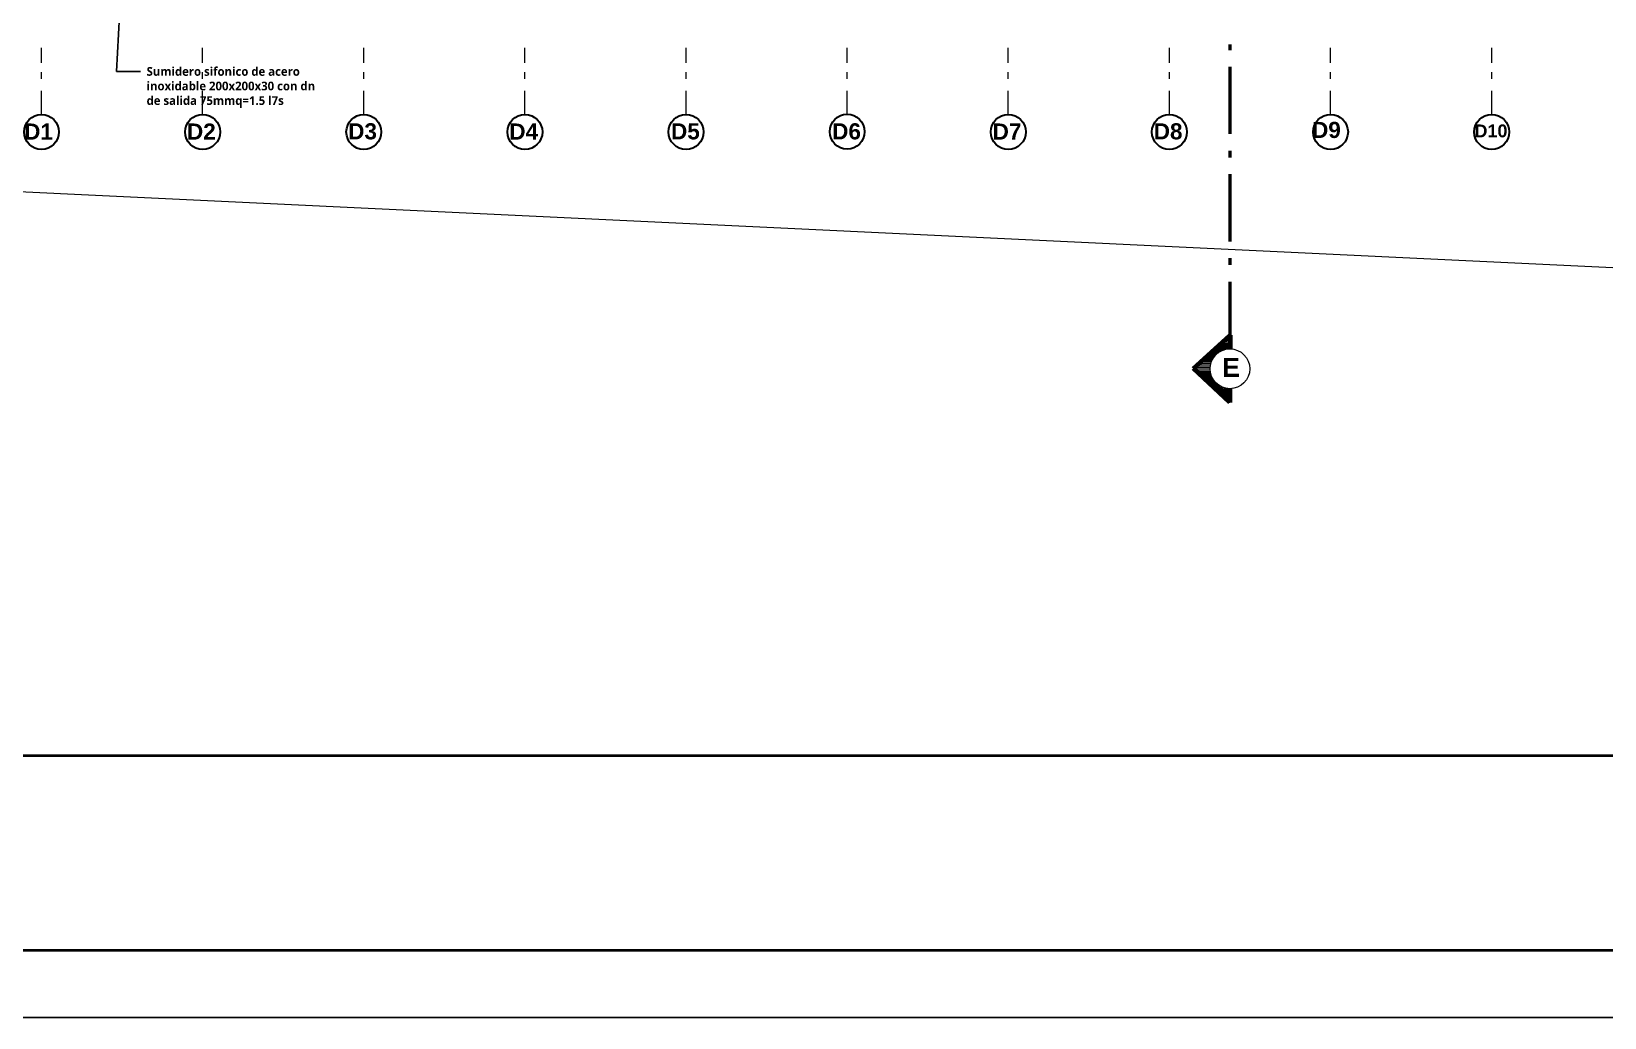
# Model space of a CAD drawing. Header units: metres. Extents: x 27 to 147, y -173 to 8.
# Drawn here: x 50.37 to 73.8, y -173.39 to -158.71 of the extents above; entities that cross this region are included whole.
import ezdxf
from ezdxf import colors
from ezdxf.entities.mleader import LeaderData, LeaderLine
from ezdxf.enums import TextEntityAlignment as Align
from ezdxf.math import Vec2, Vec3

# ---------------------------------------------------------------- set-up
doc = ezdxf.new("R2010")
doc.units = ezdxf.units.M
for name, pattern in [('1CORTE', [1.5, 1, -0.25, 0, -0.25]), ('ACAD_ISO04W100', [30, 24, -3, 0, -3]), ('Dot & Dashed', [0.670278, 0.352778, -0.176389, 0, -0.141111])]:
    doc.linetypes.add(name, pattern=pattern)
for name, color, linetype, lineweight in [('1', 7, 'Continuous', 5), ('AA. Proyeccion Corte', 10, '1CORTE', 50), ('CORTE_EJE', 31, 'ACAD_ISO04W100', 80), ('Cotas varias El', 253, 'Continuous', 13), ('GRAFO 0 BLANCO', 7, 'Continuous', 0), ('GRAFO 4', 7, 'Continuous', 30), ('letras sr', 7, 'Continuous', 5), ('TEXTOS-SUBTITULO', 7, 'Continuous', 30)]:
    doc.layers.add(name, color=color, linetype=linetype, lineweight=lineweight)
doc.styles.add('GENERATED_STYLE_1', font='arialbd.ttf')
doc.styles.get("Standard").update_dxf_attribs({"font": 'arial.ttf'})
doc.styles.add('TURBO_BASS', font='swisseb.ttf')

msp = doc.modelspace()

# ---------------------------------------------------------------- hatches: boundary and pattern name
at = {"layer": '1', "lineweight": 5, "true_color": 0x636466}
h = msp.add_hatch(dxfattribs=at)
h.set_pattern_fill('_USER,_O', color=251, scale=0.02, angle=540, pattern_type=0)
h.set_pattern_definition([(180.373563, (124.584055, -12.62143), (-0.000130397, 0.019999575), [])])
h.paths.add_polyline_path([(67.923, -163.734, -0.414214), (68.221, -163.44), (68.222, -163.233), (67.677, -163.732), (68.215, -164.238), (68.217, -164.032, -0.414214)])
h = msp.add_hatch(dxfattribs=at)
h.set_pattern_fill('_USER,_O', color=251, scale=0.02, angle=540, pattern_type=0)
h.set_pattern_definition([(180.373563, (124.584055, -12.62143), (-0.000130397, 0.019999575), [])])
h.paths.add_polyline_path([(67.923, -163.734, -0.414214), (68.221, -163.44), (68.222, -163.233), (67.677, -163.732), (68.215, -164.238), (68.217, -164.032, -0.414214)])
h = msp.add_hatch(dxfattribs=at)
h.set_pattern_fill('_USER,_O', color=251, scale=0.02, angle=540, pattern_type=0)
h.set_pattern_definition([(180.373563, (124.584055, -12.62143), (-0.000130397, 0.019999575), [])])
h.paths.add_polyline_path([(67.923, -163.734, -0.414214), (68.221, -163.44), (68.222, -163.233), (67.677, -163.732), (68.215, -164.238), (68.217, -164.032, -0.414214)])
h = msp.add_hatch(dxfattribs=at)
h.set_pattern_fill('_USER,_O', color=251, scale=0.02, angle=540, pattern_type=0)
h.set_pattern_definition([(180.373563, (124.584055, -12.62143), (-0.000130397, 0.019999575), [])])
h.paths.add_polyline_path([(67.923, -163.734, -0.414214), (68.221, -163.44), (68.222, -163.233), (67.677, -163.732), (68.215, -164.238), (68.217, -164.032, -0.414214)])

# ---------------------------------------------------------------- linework, layer by layer
at = {"color": 7}
msp.add_lwpolyline([(26.786, -83.395), (146.786, -83.395), (146.786, -173.395), (26.786, -173.395), (26.786, -83.395)], dxfattribs=at)
at = {"color": 7, "lineweight": 40}
for points in [[(27.786, -84.395), (145.786, -84.395), (145.786, -172.395), (27.786, -172.395)], [(27.786, -84.395), (145.786, -84.395), (145.786, -169.5), (27.786, -169.5)]]:
    msp.add_lwpolyline(points, close=True, dxfattribs=at)
at = {"layer": '1', "color": 7}
msp.add_circle((68.217, -163.736), 0.296, dxfattribs=at)
msp.add_circle((68.217, -163.736), 0.296, dxfattribs=at)
msp.add_circle((68.217, -163.736), 0.296, dxfattribs=at)
msp.add_circle((68.217, -163.736), 0.296, dxfattribs=at)
at = {"layer": 'AA. Proyeccion Corte', "color": 7}
msp.add_line((68.221, -163.44), (68.221, -158.906), dxfattribs=at)
msp.add_line((68.221, -163.44), (68.221, -158.906), dxfattribs=at)
msp.add_lwpolyline([(68.221, -163.44), (68.221, -163.44)], dxfattribs=at)
msp.add_lwpolyline([(68.221, -163.44), (68.221, -163.44)], dxfattribs=at)
at = {"layer": 'CORTE_EJE', "color": 7, "linetype": 'ACAD_ISO04W100', "ltscale": 0.8}
msp.add_lwpolyline([(68.217, -164.032), (68.215, -164.238), (67.677, -163.732), (68.222, -163.233), (68.221, -163.44)], dxfattribs=at)
msp.add_lwpolyline([(68.217, -164.032), (68.215, -164.238), (67.677, -163.732), (68.222, -163.233), (68.221, -163.44)], dxfattribs=at)
msp.add_lwpolyline([(68.217, -164.032), (68.215, -164.238), (67.677, -163.732), (68.222, -163.233), (68.221, -163.44)], dxfattribs=at)
msp.add_lwpolyline([(68.217, -164.032), (68.215, -164.238), (67.677, -163.732), (68.222, -163.233), (68.221, -163.44)], dxfattribs=at)
at = {"layer": 'Cotas varias El', "linetype": 'Dot & Dashed'}
for p, q in [((50.516, -159.95), (50.516, -158.958)), ((52.916, -159.95), (52.916, -158.958)), ((55.316, -159.95), (55.316, -158.958)), ((57.716, -159.95), (57.716, -158.958)), ((60.116, -159.95), (60.116, -158.958)), ((62.516, -159.95), (62.516, -158.958)), ((64.916, -159.95), (64.916, -158.958)), ((67.316, -159.95), (67.316, -158.958)), ((69.716, -159.95), (69.716, -158.958)), ((72.116, -159.95), (72.116, -158.958))]:
    msp.add_line(p, q, dxfattribs=at)
at = {"layer": 'GRAFO 0 BLANCO', "color": 7}
msp.add_lwpolyline([(88.078, -162.909), (33.094, -160.29), (33.775, -150.017), (31.209, -149.867), (31.536, -147.946), (31.607, -146.591), (31.79, -144.242), (32.088, -140.793), (32.327, -137.369), (32.894, -130.541), (33.619, -121.173), (33.991, -109.992), (33.075, -93.021)], dxfattribs=at)
at = {"layer": 'GRAFO 4', "linetype": 'Continuous'}
for centre in [(50.516, -160.21), (52.916, -160.21), (55.316, -160.21), (57.716, -160.21), (60.116, -160.21), (62.516, -160.207), (64.916, -160.21), (67.316, -160.21), (69.716, -160.21), (72.116, -160.21)]:
    msp.add_circle(centre, 0.26, dxfattribs=at)

# ---------------------------------------------------------------- texts
at = {"attachment_point": 9, "rotation": 0, "style": 'GENERATED_STYLE_1'}
for s, insert, char_height, width in [('D1', (50.686, -160.324), 0.24, 1.011031258713047e-14), ('D2', (53.111, -160.324), 0.24, 1.011031258713047e-14), ('D3', (55.512, -160.324), 0.24, 1.011031258713047e-14), ('D4', (57.912, -160.324), 0.24, 1.011031258713047e-14), ('D5', (60.321, -160.324), 0.24, 1.011031258713047e-14), ('D6', (62.721, -160.324), 0.24, 1.011031258713047e-14), ('D7', (65.111, -160.324), 0.24, 1.011031258713047e-14), ('D8', (67.511, -160.324), 0.24, 1.011031258713047e-14), ('D9', (69.869, -160.303), 0.24, 1.011031258713047e-14), ('D10', (72.351, -160.293), 0.192, 8.088250069704372e-15)]:
    msp.add_mtext(s, dxfattribs=dict(at, insert=insert, char_height=char_height, width=width))
at = {"layer": 'TEXTOS-SUBTITULO', "style": 'TURBO_BASS'}
msp.add_text('E', height=0.283, rotation=360, dxfattribs=at).set_placement((68.234, -163.856), align=Align.CENTER)
msp.add_text('E', height=0.283, rotation=360, dxfattribs=at).set_placement((68.234, -163.856), align=Align.CENTER)

# ---------------------------------------------------------------- leaders
at = {"layer": 'letras sr', "linetype": 'Continuous'}
ml = msp.add_multileader_mtext('Standard', dxfattribs=at)
ml.set_content('{\\fTrebuchet MS|b1|i0|c0|p34;\\H1.3x;Sumidero sifonico de acero inoxidable 200x200x30 con dn de salida 75mmq=1.5 l7s\\H0.76923x; }', color=256)
ml.set_leader_properties()
ml.build(insert=Vec2(0, 0))
ml.multileader.update_dxf_attribs({"dogleg_length": 0.36, "arrow_head_size": 0.18})
ctx = ml.context
ctx.base_point, ctx.char_height, ctx.arrow_head_size, ctx.landing_gap_size, ctx.plane_origin = Vec3(51.991, -159.312), 0.1, 0.18, 0.09, Vec3(54.282, -157.567)
notes = []
notes.append((ctx, [(1, (1, 1, 0), (51.631, -159.312), (1, 0), 0.36, [(0, [(51.715, -157.79)], 0, [])])]))
ctx.mtext.insert, ctx.mtext.width, ctx.mtext.flow_direction = Vec3(52.081, -159.244), 2.68859, 5
for ctx, leaders in notes:
    for number, flags, end, landing, length, lines in leaders:
        leader = LeaderData()
        leader.index, (leader.has_last_leader_line, leader.has_dogleg_vector, leader.attachment_direction) = number, flags
        leader.last_leader_point, leader.dogleg_vector, leader.dogleg_length = Vec3(end), Vec3(landing), length
        for number, points, colour, breaks in lines:
            line = LeaderLine()
            line.index, line.vertices, line.color, line.breaks = number, Vec3.list(points), colors.encode_raw_color(colour), breaks
            leader.lines.append(line)
        ctx.leaders.append(leader)

doc.saveas('drawing.dxf')
